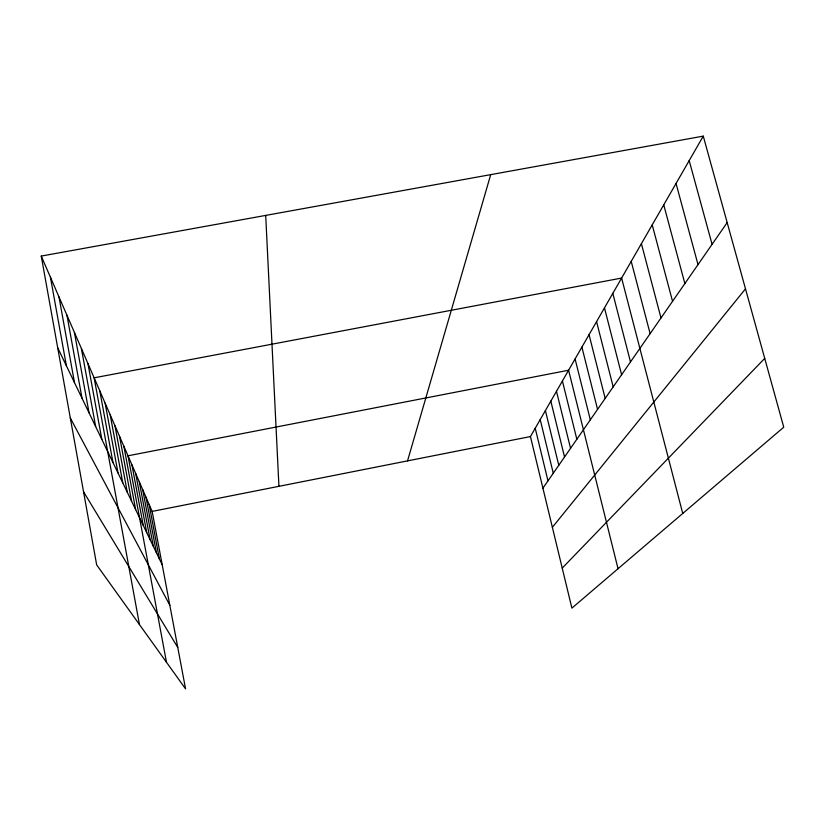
<?xml version="1.0" encoding="UTF-8"?>
<svg xmlns="http://www.w3.org/2000/svg" width="825" height="825" viewBox="0 0 825 825"><rect width="100%" height="100%" fill="white"/><g stroke="black" fill="none" stroke-linecap="round" stroke-linejoin="round"><path stroke-width="1.24" d="M407.54 460.876L490.71 174.642M703.271 136.125L783.75 427.195L571.9 608.128L530.444 436.559L703.271 136.125L41.25 256.08L96.669 564.898L185.563 688.875L152.161 511.407L41.25 256.08M542.912 488.153L727.176 222.585M552.368 527.319L745.491 288.832M562.227 568.105L764.723 358.39M152.161 511.407L530.444 436.559M83.552 491.803L177.767 647.46M70.3 417.966L169.826 605.261M57.688 347.707L162.195 564.754M689.184 160.607L712.088 244.334M676.036 183.459L698.012 264.608M663.743 204.827L684.863 283.563M652.224 224.864L672.55 301.311M641.407 243.674L660.99 317.965M631.218 261.37L650.121 333.63M682.739 513.459L621.617 278.066L94.133 377.819L139.466 624.587M612.81 293.37L630.496 361.917M604.477 307.869L621.607 374.736M596.558 321.616L613.181 386.873M589.05 334.682L605.179 398.413M581.893 347.108L597.568 409.375M575.087 358.947L590.329 419.812M618.038 568.724L568.6 370.229L127.999 455.802L166.485 662.269M562.403 380.995L576.84 439.24M556.483 391.287L570.549 448.305M550.822 401.136L564.537 456.978M545.397 410.551L558.783 465.269M540.21 419.585L553.266 473.22M535.229 428.247L547.986 480.841M149.139 504.457L159.369 558.876M145.994 497.217L156.42 552.75M142.715 489.658L153.337 546.356M139.281 481.759L150.119 539.674M135.692 473.498L146.757 532.682M131.938 464.857L143.23 525.36M123.874 446.294L135.661 509.633M119.543 436.322L131.588 501.167M114.984 425.824L127.297 492.267M110.189 414.779L122.781 482.893M105.126 403.126L118.016 472.993M99.784 390.823L112.984 462.547M87.955 363.608L101.846 439.405M81.397 348.511L95.659 426.556M74.415 332.423L89.059 412.851M66.959 315.263L82.015 398.228M58.988 296.907L74.477 382.573M50.438 277.231L66.392 365.774M265.702 215.407L278.933 486.327"/></g></svg>
